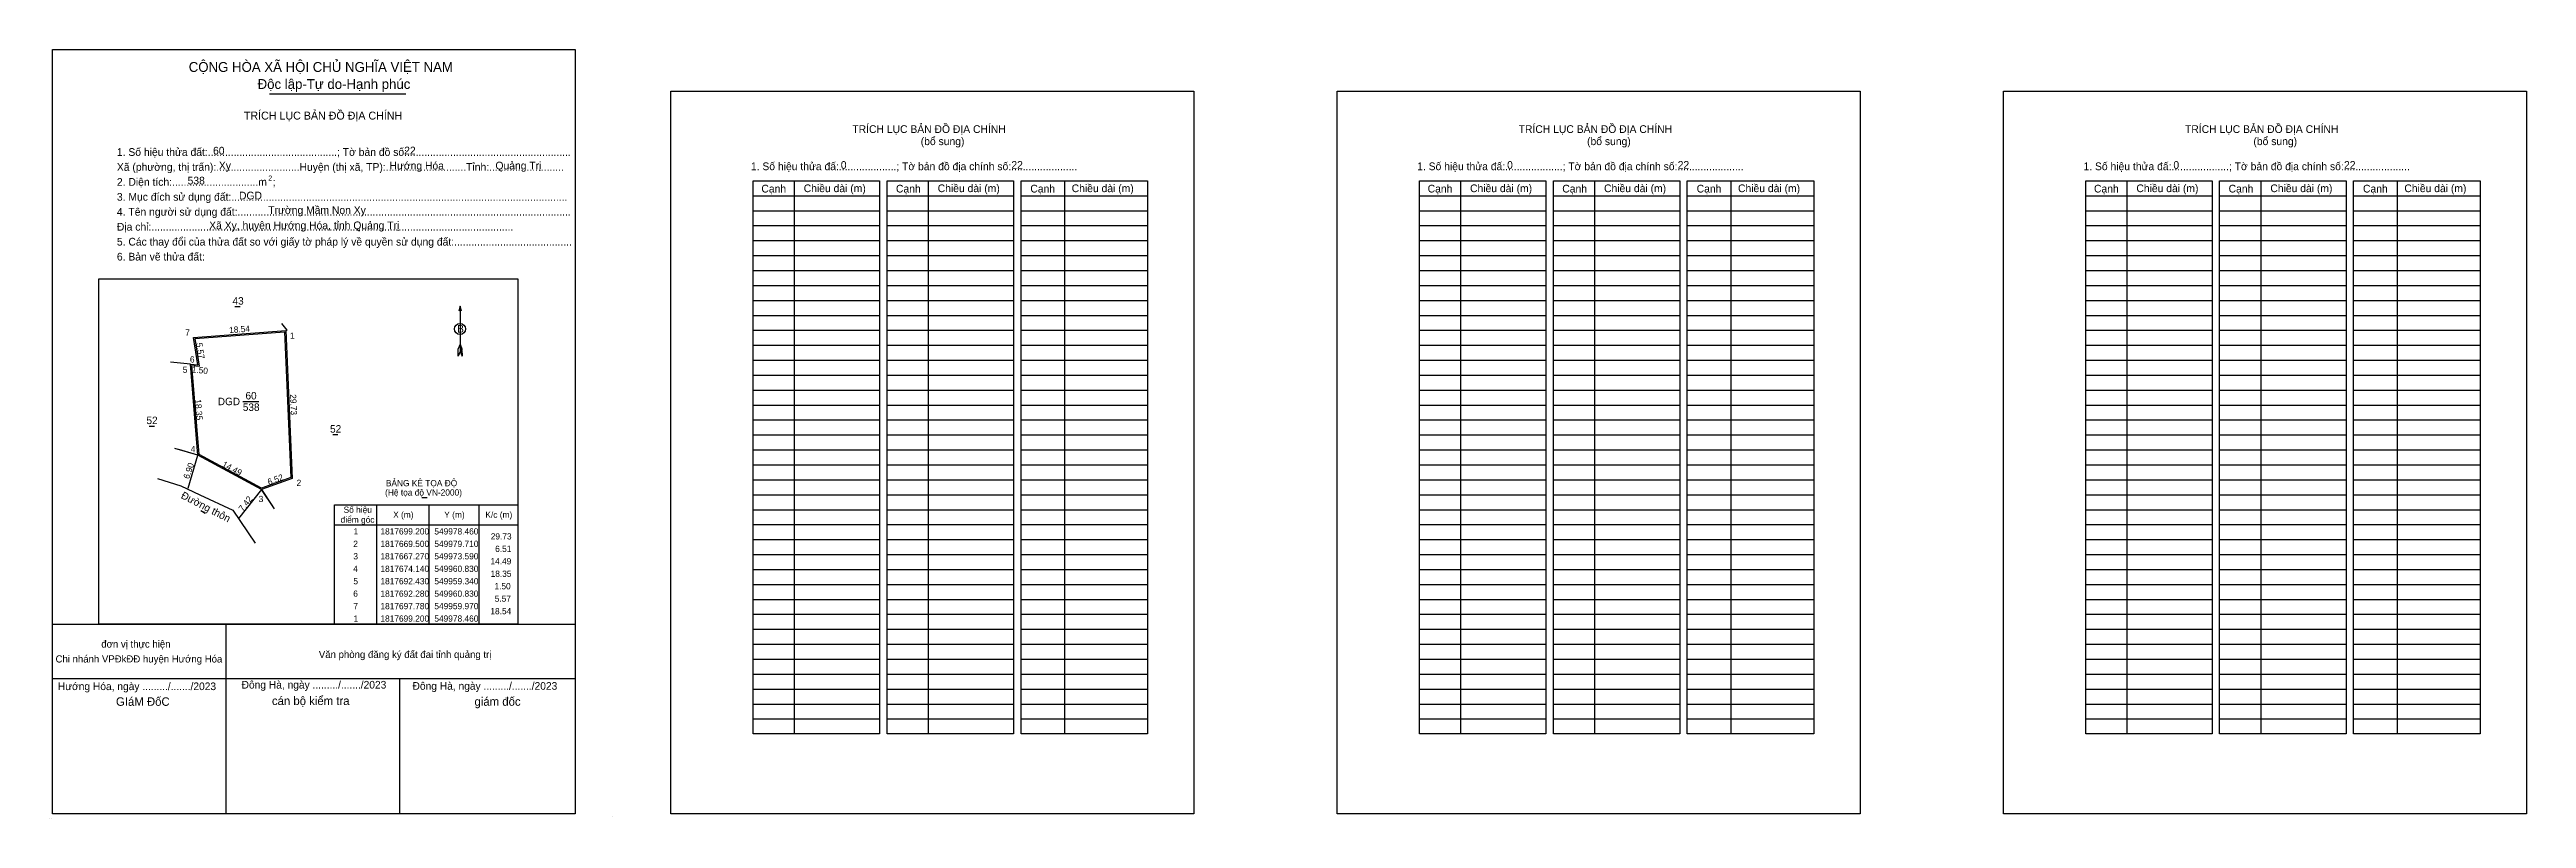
# Model space of a CAD drawing. Extents: x 549931 to 550428, y 1817602 to 1817757.
import ezdxf

# ---------------------------------------------------------------- set-up
doc = ezdxf.new("R2010")
doc.units = 0
for name, color, linetype in [('Level 1', 7, 'Continuous'), ('Level 10', 7, 'Continuous'), ('Level 13', 7, 'Continuous'), ('Level 2', 7, 'Continuous'), ('Level 23', 7, 'Continuous'), ('Level 27', 7, 'Continuous'), ('Level 36', 7, 'Continuous'), ('Level 4', 7, 'Continuous'), ('Level 49', 7, 'Continuous'), ('Level 5', 7, 'Continuous'), ('Level 6', 7, 'Continuous'), ('Level 63', 7, 'Continuous'), ('Level 9', 7, 'Continuous')]:
    doc.layers.add(name, color=color, linetype=linetype)

msp = doc.modelspace()

# ---------------------------------------------------------------- linework, layer by layer
at = {"layer": 'Level 1'}
for p, q in [((549931.67, 1817756.61), (549931.67, 1817756.61)), ((550055.66, 1817748.24), (550055.66, 1817748.24)), ((550080.38, 1817730.26), (550080.38, 1817619.26)), ((550107.24, 1817730.26), (550107.24, 1817619.26)), ((550134.6, 1817730.26), (550134.6, 1817619.26)), ((550213.96, 1817730.26), (550213.96, 1817619.26)), ((550240.82, 1817730.26), (550240.82, 1817619.26)), ((550268.17, 1817730.26), (550268.17, 1817619.26)), ((550347.54, 1817730.26), (550347.54, 1817619.26)), ((550374.39, 1817730.26), (550374.39, 1817619.26)), ((550401.75, 1817730.26), (550401.75, 1817619.26)), ((550072.13, 1817727.26), (550097.48, 1817727.26)), ((550098.99, 1817727.26), (550124.34, 1817727.26)), ((550125.85, 1817727.26), (550151.2, 1817727.26)), ((550205.71, 1817727.26), (550231.06, 1817727.26)), ((550232.57, 1817727.26), (550257.92, 1817727.26)), ((550259.42, 1817727.26), (550284.77, 1817727.26)), ((550339.29, 1817727.26), (550364.64, 1817727.26)), ((550366.14, 1817727.26), (550391.49, 1817727.26)), ((550393, 1817727.26), (550418.35, 1817727.26)), ((550072.13, 1817724.26), (550097.48, 1817724.26)), ((550072.13, 1817721.26), (550097.48, 1817721.26)), ((550098.99, 1817724.26), (550124.34, 1817724.26)), ((550098.99, 1817721.26), (550124.34, 1817721.26)), ((550125.85, 1817724.26), (550151.2, 1817724.26)), ((550125.85, 1817721.26), (550151.2, 1817721.26)), ((550205.71, 1817724.26), (550231.06, 1817724.26)), ((550205.71, 1817721.26), (550231.06, 1817721.26)), ((550232.57, 1817724.26), (550257.92, 1817724.26)), ((550232.57, 1817721.26), (550257.92, 1817721.26)), ((550259.42, 1817724.26), (550284.77, 1817724.26)), ((550259.42, 1817721.26), (550284.77, 1817721.26)), ((550339.29, 1817724.26), (550364.64, 1817724.26)), ((550339.29, 1817721.26), (550364.64, 1817721.26)), ((550366.14, 1817724.26), (550391.49, 1817724.26)), ((550366.14, 1817721.26), (550391.49, 1817721.26)), ((550393, 1817724.26), (550418.35, 1817724.26)), ((550393, 1817721.26), (550418.35, 1817721.26)), ((550072.13, 1817718.26), (550097.48, 1817718.26)), ((550072.13, 1817715.26), (550097.48, 1817715.26)), ((550098.99, 1817718.26), (550124.34, 1817718.26)), ((550098.99, 1817715.26), (550124.34, 1817715.26)), ((550125.85, 1817718.26), (550151.2, 1817718.26)), ((550125.85, 1817715.26), (550151.2, 1817715.26)), ((550205.71, 1817718.26), (550231.06, 1817718.26)), ((550205.71, 1817715.26), (550231.06, 1817715.26)), ((550232.57, 1817718.26), (550257.92, 1817718.26)), ((550232.57, 1817715.26), (550257.92, 1817715.26)), ((550259.42, 1817718.26), (550284.77, 1817718.26)), ((550259.42, 1817715.26), (550284.77, 1817715.26)), ((550339.29, 1817718.26), (550364.64, 1817718.26)), ((550339.29, 1817715.26), (550364.64, 1817715.26)), ((550366.14, 1817718.26), (550391.49, 1817718.26)), ((550366.14, 1817715.26), (550391.49, 1817715.26)), ((550393, 1817718.26), (550418.35, 1817718.26)), ((550393, 1817715.26), (550418.35, 1817715.26)), ((549940.95, 1817710.6), (549940.95, 1817710.6)), ((549940.95, 1817710.6), (550024.95, 1817710.6)), ((549940.95, 1817641.25), (549940.95, 1817710.6)), ((550024.95, 1817710.6), (550024.95, 1817641.25)), ((550072.13, 1817712.26), (550097.48, 1817712.26)), ((550098.99, 1817712.26), (550124.34, 1817712.26)), ((550125.85, 1817712.26), (550151.2, 1817712.26)), ((550205.71, 1817712.26), (550231.06, 1817712.26)), ((550232.57, 1817712.26), (550257.92, 1817712.26)), ((550259.42, 1817712.26), (550284.77, 1817712.26)), ((550339.29, 1817712.26), (550364.64, 1817712.26)), ((550366.14, 1817712.26), (550391.49, 1817712.26)), ((550393, 1817712.26), (550418.35, 1817712.26)), ((550072.13, 1817709.26), (550097.48, 1817709.26)), ((550072.13, 1817706.26), (550097.48, 1817706.26)), ((550098.99, 1817709.26), (550124.34, 1817709.26)), ((550098.99, 1817706.26), (550124.34, 1817706.26)), ((550125.85, 1817709.26), (550151.2, 1817709.26)), ((550125.85, 1817706.26), (550151.2, 1817706.26)), ((550205.71, 1817709.26), (550231.06, 1817709.26)), ((550205.71, 1817706.26), (550231.06, 1817706.26)), ((550232.57, 1817709.26), (550257.92, 1817709.26)), ((550232.57, 1817706.26), (550257.92, 1817706.26)), ((550259.42, 1817709.26), (550284.77, 1817709.26)), ((550259.42, 1817706.26), (550284.77, 1817706.26)), ((550339.29, 1817709.26), (550364.64, 1817709.26)), ((550339.29, 1817706.26), (550364.64, 1817706.26)), ((550366.14, 1817709.26), (550391.49, 1817709.26)), ((550366.14, 1817706.26), (550391.49, 1817706.26)), ((550393, 1817709.26), (550418.35, 1817709.26)), ((550393, 1817706.26), (550418.35, 1817706.26)), ((550013.39, 1817705.07), (550013.39, 1817695.99)), ((550072.13, 1817703.26), (550097.48, 1817703.26)), ((550072.13, 1817700.26), (550097.48, 1817700.26)), ((550098.99, 1817703.26), (550124.34, 1817703.26)), ((550098.99, 1817700.26), (550124.34, 1817700.26)), ((550125.85, 1817703.26), (550151.2, 1817703.26)), ((550125.85, 1817700.26), (550151.2, 1817700.26)), ((550205.71, 1817703.26), (550231.06, 1817703.26)), ((550205.71, 1817700.26), (550231.06, 1817700.26)), ((550232.57, 1817703.26), (550257.92, 1817703.26)), ((550232.57, 1817700.26), (550257.92, 1817700.26)), ((550259.42, 1817703.26), (550284.77, 1817703.26)), ((550259.42, 1817700.26), (550284.77, 1817700.26)), ((550339.29, 1817703.26), (550364.64, 1817703.26)), ((550339.29, 1817700.26), (550364.64, 1817700.26)), ((550366.14, 1817703.26), (550391.49, 1817703.26)), ((550366.14, 1817700.26), (550391.49, 1817700.26)), ((550393, 1817703.26), (550418.35, 1817703.26)), ((550393, 1817700.26), (550418.35, 1817700.26)), ((550012.99, 1817695.07), (550013.01, 1817696.57)), ((550013.39, 1817695.99), (550012.99, 1817695.07)), ((550013.39, 1817697.49), (550013.01, 1817696.57)), ((550013.39, 1817697.49), (550013.78, 1817696.57)), ((550013.39, 1817697.36), (550013.78, 1817696.43)), ((550013.39, 1817697.23), (550013.78, 1817696.3)), ((550013.39, 1817697.1), (550013.78, 1817696.17)), ((550013.39, 1817696.97), (550013.78, 1817696.03)), ((550013.39, 1817696.84), (550013.78, 1817695.9)), ((550013.39, 1817696.71), (550013.78, 1817695.76)), ((550013.39, 1817696.58), (550013.79, 1817695.63)), ((550013.39, 1817696.45), (550013.79, 1817695.49)), ((550013.39, 1817696.32), (550013.79, 1817695.36)), ((550013.39, 1817696.19), (550013.79, 1817695.23)), ((550013.39, 1817695.99), (550013.79, 1817695.07)), ((550013.79, 1817695.07), (550013.78, 1817696.57)), ((550072.13, 1817697.26), (550097.48, 1817697.26)), ((550098.99, 1817697.26), (550124.34, 1817697.26)), ((550125.85, 1817697.26), (550151.2, 1817697.26)), ((550205.71, 1817697.26), (550231.06, 1817697.26)), ((550232.57, 1817697.26), (550257.92, 1817697.26)), ((550259.42, 1817697.26), (550284.77, 1817697.26)), ((550339.29, 1817697.26), (550364.64, 1817697.26)), ((550366.14, 1817697.26), (550391.49, 1817697.26)), ((550393, 1817697.26), (550418.35, 1817697.26)), ((550072.13, 1817694.26), (550097.48, 1817694.26)), ((550072.13, 1817691.26), (550097.48, 1817691.26)), ((550098.99, 1817694.26), (550124.34, 1817694.26)), ((550098.99, 1817691.26), (550124.34, 1817691.26)), ((550125.85, 1817694.26), (550151.2, 1817694.26)), ((550125.85, 1817691.26), (550151.2, 1817691.26)), ((550205.71, 1817694.26), (550231.06, 1817694.26)), ((550205.71, 1817691.26), (550231.06, 1817691.26)), ((550232.57, 1817694.26), (550257.92, 1817694.26)), ((550232.57, 1817691.26), (550257.92, 1817691.26)), ((550259.42, 1817694.26), (550284.77, 1817694.26)), ((550259.42, 1817691.26), (550284.77, 1817691.26)), ((550339.29, 1817694.26), (550364.64, 1817694.26)), ((550339.29, 1817691.26), (550364.64, 1817691.26)), ((550366.14, 1817694.26), (550391.49, 1817694.26)), ((550366.14, 1817691.26), (550391.49, 1817691.26)), ((550393, 1817694.26), (550418.35, 1817694.26)), ((550393, 1817691.26), (550418.35, 1817691.26)), ((550072.13, 1817688.26), (550097.48, 1817688.26)), ((550098.99, 1817688.26), (550124.34, 1817688.26)), ((550125.85, 1817688.26), (550151.2, 1817688.26)), ((550205.71, 1817688.26), (550231.06, 1817688.26)), ((550232.57, 1817688.26), (550257.92, 1817688.26)), ((550259.42, 1817688.26), (550284.77, 1817688.26)), ((550339.29, 1817688.26), (550364.64, 1817688.26)), ((550366.14, 1817688.26), (550391.49, 1817688.26)), ((550393, 1817688.26), (550418.35, 1817688.26)), ((550072.13, 1817685.26), (550097.48, 1817685.26)), ((550072.13, 1817682.26), (550097.48, 1817682.26)), ((550098.99, 1817685.26), (550124.34, 1817685.26)), ((550098.99, 1817682.26), (550124.34, 1817682.26)), ((550125.85, 1817685.26), (550151.2, 1817685.26)), ((550125.85, 1817682.26), (550151.2, 1817682.26)), ((550205.71, 1817685.26), (550231.06, 1817685.26)), ((550205.71, 1817682.26), (550231.06, 1817682.26)), ((550232.57, 1817685.26), (550257.92, 1817685.26)), ((550232.57, 1817682.26), (550257.92, 1817682.26)), ((550259.42, 1817685.26), (550284.77, 1817685.26)), ((550259.42, 1817682.26), (550284.77, 1817682.26)), ((550339.29, 1817685.26), (550364.64, 1817685.26)), ((550339.29, 1817682.26), (550364.64, 1817682.26)), ((550366.14, 1817685.26), (550391.49, 1817685.26)), ((550366.14, 1817682.26), (550391.49, 1817682.26)), ((550393, 1817685.26), (550418.35, 1817685.26)), ((550393, 1817682.26), (550418.35, 1817682.26)), ((550072.13, 1817679.26), (550097.48, 1817679.26)), ((550072.13, 1817676.26), (550097.48, 1817676.26)), ((550098.99, 1817679.26), (550124.34, 1817679.26)), ((550098.99, 1817676.26), (550124.34, 1817676.26)), ((550125.85, 1817679.26), (550151.2, 1817679.26)), ((550125.85, 1817676.26), (550151.2, 1817676.26)), ((550205.71, 1817679.26), (550231.06, 1817679.26)), ((550205.71, 1817676.26), (550231.06, 1817676.26)), ((550232.57, 1817679.26), (550257.92, 1817679.26)), ((550232.57, 1817676.26), (550257.92, 1817676.26)), ((550259.42, 1817679.26), (550284.77, 1817679.26)), ((550259.42, 1817676.26), (550284.77, 1817676.26)), ((550339.29, 1817679.26), (550364.64, 1817679.26)), ((550339.29, 1817676.26), (550364.64, 1817676.26)), ((550366.14, 1817679.26), (550391.49, 1817679.26)), ((550366.14, 1817676.26), (550391.49, 1817676.26)), ((550393, 1817679.26), (550418.35, 1817679.26)), ((550393, 1817676.26), (550418.35, 1817676.26)), ((550072.13, 1817673.26), (550097.48, 1817673.26)), ((550098.99, 1817673.26), (550124.34, 1817673.26)), ((550125.85, 1817673.26), (550151.2, 1817673.26)), ((550205.71, 1817673.26), (550231.06, 1817673.26)), ((550232.57, 1817673.26), (550257.92, 1817673.26)), ((550259.42, 1817673.26), (550284.77, 1817673.26)), ((550339.29, 1817673.26), (550364.64, 1817673.26)), ((550366.14, 1817673.26), (550391.49, 1817673.26)), ((550393, 1817673.26), (550418.35, 1817673.26)), ((550072.13, 1817670.26), (550097.48, 1817670.26)), ((550072.13, 1817667.26), (550097.48, 1817667.26)), ((550098.99, 1817670.26), (550124.34, 1817670.26)), ((550098.99, 1817667.26), (550124.34, 1817667.26)), ((550125.85, 1817670.26), (550151.2, 1817670.26)), ((550125.85, 1817667.26), (550151.2, 1817667.26)), ((550205.71, 1817670.26), (550231.06, 1817670.26)), ((550205.71, 1817667.26), (550231.06, 1817667.26)), ((550232.57, 1817670.26), (550257.92, 1817670.26)), ((550232.57, 1817667.26), (550257.92, 1817667.26)), ((550259.42, 1817670.26), (550284.77, 1817670.26)), ((550259.42, 1817667.26), (550284.77, 1817667.26)), ((550339.29, 1817670.26), (550364.64, 1817670.26)), ((550339.29, 1817667.26), (550364.64, 1817667.26)), ((550366.14, 1817670.26), (550391.49, 1817670.26)), ((550366.14, 1817667.26), (550391.49, 1817667.26)), ((550393, 1817670.26), (550418.35, 1817670.26)), ((550393, 1817667.26), (550418.35, 1817667.26)), ((550072.13, 1817664.26), (550097.48, 1817664.26)), ((550072.13, 1817661.26), (550097.48, 1817661.26)), ((550098.99, 1817664.26), (550124.34, 1817664.26)), ((550098.99, 1817661.26), (550124.34, 1817661.26)), ((550125.85, 1817664.26), (550151.2, 1817664.26)), ((550125.85, 1817661.26), (550151.2, 1817661.26)), ((550205.71, 1817664.26), (550231.06, 1817664.26)), ((550205.71, 1817661.26), (550231.06, 1817661.26)), ((550232.57, 1817664.26), (550257.92, 1817664.26)), ((550232.57, 1817661.26), (550257.92, 1817661.26)), ((550259.42, 1817664.26), (550284.77, 1817664.26)), ((550259.42, 1817661.26), (550284.77, 1817661.26)), ((550339.29, 1817664.26), (550364.64, 1817664.26)), ((550339.29, 1817661.26), (550364.64, 1817661.26)), ((550366.14, 1817664.26), (550391.49, 1817664.26)), ((550366.14, 1817661.26), (550391.49, 1817661.26)), ((550393, 1817664.26), (550418.35, 1817664.26)), ((550393, 1817661.26), (550418.35, 1817661.26)), ((550072.13, 1817658.26), (550097.48, 1817658.26)), ((550098.99, 1817658.26), (550124.34, 1817658.26)), ((550125.85, 1817658.26), (550151.2, 1817658.26)), ((550205.71, 1817658.26), (550231.06, 1817658.26)), ((550232.57, 1817658.26), (550257.92, 1817658.26)), ((550259.42, 1817658.26), (550284.77, 1817658.26)), ((550339.29, 1817658.26), (550364.64, 1817658.26)), ((550366.14, 1817658.26), (550391.49, 1817658.26)), ((550393, 1817658.26), (550418.35, 1817658.26)), ((550072.13, 1817655.26), (550097.48, 1817655.26)), ((550072.13, 1817652.26), (550097.48, 1817652.26)), ((550098.99, 1817655.26), (550124.34, 1817655.26)), ((550098.99, 1817652.26), (550124.34, 1817652.26)), ((550125.85, 1817655.26), (550151.2, 1817655.26)), ((550125.85, 1817652.26), (550151.2, 1817652.26)), ((550205.71, 1817655.26), (550231.06, 1817655.26)), ((550205.71, 1817652.26), (550231.06, 1817652.26)), ((550232.57, 1817655.26), (550257.92, 1817655.26)), ((550232.57, 1817652.26), (550257.92, 1817652.26)), ((550259.42, 1817655.26), (550284.77, 1817655.26)), ((550259.42, 1817652.26), (550284.77, 1817652.26)), ((550339.29, 1817655.26), (550364.64, 1817655.26)), ((550339.29, 1817652.26), (550364.64, 1817652.26)), ((550366.14, 1817655.26), (550391.49, 1817655.26)), ((550366.14, 1817652.26), (550391.49, 1817652.26)), ((550393, 1817655.26), (550418.35, 1817655.26)), ((550393, 1817652.26), (550418.35, 1817652.26)), ((550072.13, 1817649.26), (550097.48, 1817649.26)), ((550072.13, 1817646.26), (550097.48, 1817646.26)), ((550098.99, 1817649.26), (550124.34, 1817649.26)), ((550098.99, 1817646.26), (550124.34, 1817646.26)), ((550125.85, 1817649.26), (550151.2, 1817649.26)), ((550125.85, 1817646.26), (550151.2, 1817646.26)), ((550205.71, 1817649.26), (550231.06, 1817649.26)), ((550205.71, 1817646.26), (550231.06, 1817646.26)), ((550232.57, 1817649.26), (550257.92, 1817649.26)), ((550232.57, 1817646.26), (550257.92, 1817646.26)), ((550259.42, 1817649.26), (550284.77, 1817649.26)), ((550259.42, 1817646.26), (550284.77, 1817646.26)), ((550339.29, 1817649.26), (550364.64, 1817649.26)), ((550339.29, 1817646.26), (550364.64, 1817646.26)), ((550366.14, 1817649.26), (550391.49, 1817649.26)), ((550366.14, 1817646.26), (550391.49, 1817646.26)), ((550393, 1817649.26), (550418.35, 1817649.26)), ((550393, 1817646.26), (550418.35, 1817646.26)), ((550024.95, 1817641.25), (549940.95, 1817641.25)), ((550072.13, 1817643.26), (550097.48, 1817643.26)), ((550098.99, 1817643.26), (550124.34, 1817643.26)), ((550125.85, 1817643.26), (550151.2, 1817643.26)), ((550205.71, 1817643.26), (550231.06, 1817643.26)), ((550232.57, 1817643.26), (550257.92, 1817643.26)), ((550259.42, 1817643.26), (550284.77, 1817643.26)), ((550339.29, 1817643.26), (550364.64, 1817643.26)), ((550366.14, 1817643.26), (550391.49, 1817643.26)), ((550393, 1817643.26), (550418.35, 1817643.26)), ((550072.13, 1817640.26), (550097.48, 1817640.26)), ((550072.13, 1817637.26), (550097.48, 1817637.26)), ((550098.99, 1817640.26), (550124.34, 1817640.26)), ((550098.99, 1817637.26), (550124.34, 1817637.26)), ((550125.85, 1817640.26), (550151.2, 1817640.26)), ((550125.85, 1817637.26), (550151.2, 1817637.26)), ((550205.71, 1817640.26), (550231.06, 1817640.26)), ((550205.71, 1817637.26), (550231.06, 1817637.26)), ((550232.57, 1817640.26), (550257.92, 1817640.26)), ((550232.57, 1817637.26), (550257.92, 1817637.26)), ((550259.42, 1817640.26), (550284.77, 1817640.26)), ((550259.42, 1817637.26), (550284.77, 1817637.26)), ((550339.29, 1817640.26), (550364.64, 1817640.26)), ((550339.29, 1817637.26), (550364.64, 1817637.26)), ((550366.14, 1817640.26), (550391.49, 1817640.26)), ((550366.14, 1817637.26), (550391.49, 1817637.26)), ((550393, 1817640.26), (550418.35, 1817640.26)), ((550393, 1817637.26), (550418.35, 1817637.26)), ((550072.13, 1817634.26), (550097.48, 1817634.26)), ((550072.13, 1817631.26), (550097.48, 1817631.26)), ((550098.99, 1817634.26), (550124.34, 1817634.26)), ((550098.99, 1817631.26), (550124.34, 1817631.26)), ((550125.85, 1817634.26), (550151.2, 1817634.26)), ((550125.85, 1817631.26), (550151.2, 1817631.26)), ((550205.71, 1817634.26), (550231.06, 1817634.26)), ((550205.71, 1817631.26), (550231.06, 1817631.26)), ((550232.57, 1817634.26), (550257.92, 1817634.26)), ((550232.57, 1817631.26), (550257.92, 1817631.26)), ((550259.42, 1817634.26), (550284.77, 1817634.26)), ((550259.42, 1817631.26), (550284.77, 1817631.26)), ((550339.29, 1817634.26), (550364.64, 1817634.26)), ((550339.29, 1817631.26), (550364.64, 1817631.26)), ((550366.14, 1817634.26), (550391.49, 1817634.26)), ((550366.14, 1817631.26), (550391.49, 1817631.26)), ((550393, 1817634.26), (550418.35, 1817634.26)), ((550393, 1817631.26), (550418.35, 1817631.26)), ((550072.13, 1817628.26), (550097.48, 1817628.26)), ((550098.99, 1817628.26), (550124.34, 1817628.26)), ((550125.85, 1817628.26), (550151.2, 1817628.26)), ((550205.71, 1817628.26), (550231.06, 1817628.26)), ((550232.57, 1817628.26), (550257.92, 1817628.26)), ((550259.42, 1817628.26), (550284.77, 1817628.26)), ((550339.29, 1817628.26), (550364.64, 1817628.26)), ((550366.14, 1817628.26), (550391.49, 1817628.26)), ((550393, 1817628.26), (550418.35, 1817628.26)), ((550072.13, 1817625.26), (550097.48, 1817625.26)), ((550072.13, 1817622.26), (550097.48, 1817622.26)), ((550098.99, 1817625.26), (550124.34, 1817625.26)), ((550098.99, 1817622.26), (550124.34, 1817622.26)), ((550125.85, 1817625.26), (550151.2, 1817625.26)), ((550125.85, 1817622.26), (550151.2, 1817622.26)), ((550205.71, 1817625.26), (550231.06, 1817625.26)), ((550205.71, 1817622.26), (550231.06, 1817622.26)), ((550232.57, 1817625.26), (550257.92, 1817625.26)), ((550232.57, 1817622.26), (550257.92, 1817622.26)), ((550259.42, 1817625.26), (550284.77, 1817625.26)), ((550259.42, 1817622.26), (550284.77, 1817622.26)), ((550339.29, 1817625.26), (550364.64, 1817625.26)), ((550339.29, 1817622.26), (550364.64, 1817622.26)), ((550366.14, 1817625.26), (550391.49, 1817625.26)), ((550366.14, 1817622.26), (550391.49, 1817622.26)), ((550393, 1817625.26), (550418.35, 1817625.26)), ((550393, 1817622.26), (550418.35, 1817622.26)), ((550036.5, 1817603.24), (550036.5, 1817603.24)), ((550160.49, 1817603.24), (550160.49, 1817603.24))]:
    msp.add_line(p, q, dxfattribs=at)
for points in [[(550072.13, 1817730.26), (550097.48, 1817730.26), (550097.48, 1817619.26), (550072.13, 1817619.26)], [(550098.99, 1817730.26), (550124.34, 1817730.26), (550124.34, 1817619.26), (550098.99, 1817619.26)], [(550125.85, 1817730.26), (550151.2, 1817730.26), (550151.2, 1817619.26), (550125.85, 1817619.26)], [(550205.71, 1817730.26), (550231.06, 1817730.26), (550231.06, 1817619.26), (550205.71, 1817619.26)], [(550232.57, 1817730.26), (550257.92, 1817730.26), (550257.92, 1817619.26), (550232.57, 1817619.26)], [(550259.42, 1817730.26), (550284.77, 1817730.26), (550284.77, 1817619.26), (550259.42, 1817619.26)], [(550339.29, 1817730.26), (550364.64, 1817730.26), (550364.64, 1817619.26), (550339.29, 1817619.26)], [(550366.14, 1817730.26), (550391.49, 1817730.26), (550391.49, 1817619.26), (550366.14, 1817619.26)], [(550393, 1817730.26), (550418.35, 1817730.26), (550418.35, 1817619.26), (550393, 1817619.26)]]:
    msp.add_lwpolyline(points, close=True, dxfattribs=at)
msp.add_lwpolyline([(550013.65, 1817704.1), (550013.39, 1817705.07), (550013.13, 1817704.1)], dxfattribs=at)
msp.add_circle((550013.39, 1817700.53), 1.11, dxfattribs=at)
at = {"layer": 'Level 10'}
for p, q in [((549978.72, 1817700.26), (549977.68, 1817701.63)), ((549958.86, 1817668.56), (549960.83, 1817675.17)), ((549973.59, 1817668.3), (549968.99, 1817662.47))]:
    msp.add_line(p, q, dxfattribs=at)
for points in [[(549960.83, 1817675.17), (549959.34, 1817693.47), (549960.83, 1817693.32), (549959.97, 1817698.82), (549978.46, 1817700.24), (549979.71, 1817670.54), (549973.59, 1817668.3)], [(549961.07, 1817675.33), (549959.61, 1817693.19), (549961.13, 1817693.04), (549960.26, 1817698.59), (549978.22, 1817699.97), (549979.45, 1817670.71), (549973.61, 1817668.58)]]:
    msp.add_lwpolyline(points, close=True, dxfattribs=at)
at = {"layer": 'Level 13'}
msp.add_line((549975.17, 1817747.74), (550002.53, 1817747.74), dxfattribs=at)
at = {"layer": 'Level 2'}
for points in [[(549931.67, 1817756.61), (550036.5, 1817756.61), (550036.5, 1817603.24), (549931.67, 1817603.24)], [(550055.66, 1817748.24), (550160.49, 1817748.24), (550160.49, 1817603.24), (550055.66, 1817603.24)], [(550189.24, 1817748.24), (550294.07, 1817748.24), (550294.07, 1817603.24), (550189.24, 1817603.24)], [(550322.82, 1817748.24), (550427.65, 1817748.24), (550427.65, 1817603.24), (550322.82, 1817603.24)]]:
    msp.add_lwpolyline(points, close=True, dxfattribs=at)
msp.add_lwpolyline([(550036.5, 1817641.25), (550036.5, 1817603.24), (549931.67, 1817603.24), (549931.67, 1817641.25)], dxfattribs=at)
at = {"layer": 'Level 23'}
for p, q in [((549960.83, 1817675.17), (549956.2, 1817676.55)), ((549976.18, 1817664.46), (549973.59, 1817668.3))]:
    msp.add_line(p, q, dxfattribs=at)
at = {"layer": 'Level 27'}
for p, q in [((549978.46, 1817700.24), (549978.72, 1817700.26)), ((549959.34, 1817693.47), (549955.36, 1817693.86)), ((549960.83, 1817675.17), (549957, 1817676.31)), ((549973.59, 1817668.3), (549975.82, 1817664.99))]:
    msp.add_line(p, q, dxfattribs=at)
at = {"layer": 'Level 4'}
for p, q in [((549952.76, 1817670.54), (549957.43, 1817669.02)), ((549957.43, 1817669.02), (549961.21, 1817667.26)), ((549961.21, 1817667.26), (549967.85, 1817664.15)), ((549967.85, 1817664.15), (549972.32, 1817657.56))]:
    msp.add_line(p, q, dxfattribs=at)
at = {"layer": 'Level 5'}
for p, q in [((549966.49, 1817603.24), (549966.49, 1817641.25)), ((549931.67, 1817603.24), (549931.67, 1817636.23)), ((549931.67, 1817630.37), (550036.5, 1817630.37)), ((549931.67, 1817603.24), (549931.67, 1817630.37)), ((550001.31, 1817603.24), (550001.31, 1817630.37)), ((549931.1, 1817602.36), (549931.1, 1817602.36)), ((549931.1, 1817602.36), (549931.1, 1817602.36)), ((549931.1, 1817602.36), (549931.1, 1817602.36)), ((549931.58, 1817602.28), (549931.58, 1817602.28)), ((549931.58, 1817602.28), (549931.58, 1817602.28)), ((549931.58, 1817602.28), (549931.58, 1817602.28)), ((550036.5, 1817603.24), (549931.67, 1817603.24))]:
    msp.add_line(p, q, dxfattribs=at)
at = {"layer": 'Level 6'}
for p, q in [((549931.67, 1817641.25), (550036.5, 1817641.25)), ((550043.96, 1817602.66), (550043.96, 1817602.66)), ((550043.96, 1817602.66), (550043.96, 1817602.66)), ((550043.96, 1817602.66), (550043.96, 1817602.66)), ((550043.96, 1817602.66), (550043.96, 1817602.66)), ((550043.96, 1817602.66), (550043.96, 1817602.66)), ((550043.96, 1817602.66), (550043.96, 1817602.66))]:
    msp.add_line(p, q, dxfattribs=at)
at = {"layer": 'Level 63'}
for p, q in [((549988.25, 1817661.25), (550024.95, 1817661.25)), ((549996.65, 1817665.25), (549996.65, 1817641.25)), ((550007.15, 1817665.25), (550007.15, 1817641.25)), ((550017.15, 1817665.25), (550017.15, 1817641.25))]:
    msp.add_line(p, q, dxfattribs=at)
msp.add_lwpolyline([(549988.25, 1817665.25), (550024.95, 1817665.25), (550024.95, 1817641.25), (549988.25, 1817641.25)], close=True, dxfattribs=at)
at = {"layer": 'Level 9'}
for p, q in [((549968.27, 1817705.01), (549969.31, 1817705.01)), ((549969.85, 1817685.98), (549973.05, 1817685.98)), ((549951.08, 1817681.03), (549952.11, 1817681.03)), ((549987.87, 1817679.32), (549988.91, 1817679.32)), ((550005.73, 1817666.69), (550006.77, 1817666.69)), ((549961.4, 1817664.07), (549962.32, 1817663.59))]:
    msp.add_line(p, q, dxfattribs=at)

# ---------------------------------------------------------------- texts
at = {"layer": 'Level 1'}
for s, height, p in [('TRÍCH LỤC BẢN ĐỒ ĐỊA CHÍNH', 1.6001, (549970.06, 1817742.54)), ('TRÍCH LỤC BẢN ĐỒ ĐỊA CHÍNH', 1.55, (550092.04, 1817739.86)), ('TRÍCH LỤC BẢN ĐỒ ĐỊA CHÍNH', 1.55, (550225.62, 1817739.86)), ('TRÍCH LỤC BẢN ĐỒ ĐỊA CHÍNH', 1.55, (550359.2, 1817739.86)), ('1. Số hiệu thửa đất:.............................................; Tờ bản đồ số:.........................................................', 1.55, (549944.6, 1817735.26)), ('(bổ sung)', 1.55, (550105.75, 1817737.42)), ('(bổ sung)', 1.55, (550239.33, 1817737.42)), ('(bổ sung)', 1.55, (550372.91, 1817737.42)), ('Xã (phường, thị trấn):.............................Huyện (thị xã, TP):............................Tỉnh:..........................', 1.55, (549944.6, 1817732.26)), ('2. Diện tích:..............................m  ;', 1.55, (549944.6, 1817729.26)), ('2', 1, (549974.95, 1817730.31)), ('1. Số hiệu thửa đấ:....................; Tờ bản đồ địa chính số:.......................', 1.55, (550071.7, 1817732.39)), ('1. Số hiệu thửa đấ:....................; Tờ bản đồ địa chính số:.......................', 1.55, (550205.27, 1817732.39)), ('1. Số hiệu thửa đấ:....................; Tờ bản đồ địa chính số:.......................', 1.55, (550338.85, 1817732.39)), ('3. Mục đích sử dụng đất:.....................................................................................................................', 1.55, (549944.6, 1817726.26)), ('Cạnh', 1.55, (550073.8, 1817727.91)), ('Chiều dài (m)', 1.55, (550082.29, 1817727.98)), ('Cạnh', 1.55, (550100.78, 1817727.91)), ('Chiều dài (m)', 1.55, (550109.15, 1817727.98)), ('Cạnh', 1.55, (550127.72, 1817727.91)), ('Chiều dài (m)', 1.55, (550136.01, 1817727.98)), ('Cạnh', 1.55, (550207.37, 1817727.91)), ('Chiều dài (m)', 1.55, (550215.87, 1817727.98)), ('Cạnh', 1.55, (550234.36, 1817727.91)), ('Chiều dài (m)', 1.55, (550242.73, 1817727.98)), ('Cạnh', 1.55, (550261.3, 1817727.91)), ('Chiều dài (m)', 1.55, (550269.59, 1817727.98)), ('Cạnh', 1.55, (550340.95, 1817727.91)), ('Chiều dài (m)', 1.55, (550349.45, 1817727.98)), ('Cạnh', 1.55, (550367.94, 1817727.91)), ('Chiều dài (m)', 1.55, (550376.31, 1817727.98)), ('Cạnh', 1.55, (550394.88, 1817727.91)), ('Chiều dài (m)', 1.55, (550403.17, 1817727.98)), ('Địa chỉ:..............................................................................................................................', 1.55, (549944.6, 1817720.26)), ('4. Tên người sử dụng đất:....................................................................................................................', 1.55, (549944.6, 1817723.26)), ('5. Các thay đổi của thửa đất so với giấy tờ pháp lý về quyền sử dụng đất:.........................................', 1.55, (549944.6, 1817717.26)), ('6. Bản vẽ thửa đất:', 1.55, (549944.6, 1817714.26)), ('B', 1.5, (550012.84, 1817699.8))]:
    msp.add_text(s, height=height, dxfattribs=at).set_placement(p)
at = {"layer": 'Level 13'}
for s, height, p in [('CỘNG HÒA XÃ HỘI CHỦ NGHĨA VIỆT NAM', 1.98, (549959, 1817752.11)), ('Độc lập-Tự do-Hạnh phúc', 1.98, (549972.81, 1817748.69)), ('DGD', 1.5, (549964.83, 1817685.23)), ('538', 1.5, (549969.85, 1817684.08)), ('60', 1.5, (549970.38, 1817686.38))]:
    msp.add_text(s, height=height, dxfattribs=at).set_placement(p)
at = {"layer": 'Level 36'}
for s, height, p in [('43', 1.5, (549967.78, 1817705.41)), ('52', 1.5, (549950.53, 1817681.43)), ('52', 1.5, (549987.33, 1817679.72)), ('BẢNG KÊ TỌA ĐỘ', 1.25, (549998.52, 1817668.96)), ('(Hệ tọa độ VN-2000)', 1.25, (549998.36, 1817667.09))]:
    msp.add_text(s, height=height, dxfattribs=at).set_placement(p)
msp.add_text('Đường thôn', height=1.5, rotation=332.642, dxfattribs=at).set_placement((549957.3, 1817666.64))
at = {"layer": 'Level 49'}
for s, rotation, p in [('18.54', 4.3987, (549967.15, 1817699.67)), ('5.57', 278.8605, (549960.46, 1817697.67)), ('1.50', 354.3055, (549959.55, 1817691.8)), ('18.35', 274.6583, (549960.22, 1817686.35)), ('29.73', 272.4175, (549979.3, 1817687.4)), ('14.49', 331.693, (549965.56, 1817672.97)), ('6.52', 20.0452, (549975.06, 1817669.16))]:
    msp.add_text(s, height=1.25, rotation=rotation, dxfattribs=at).set_placement(p)
at = {"layer": 'Level 5'}
for s, height, p in [('Hướng Hóa, ngày ........./......./2023', 1.5307, (549932.76, 1817628.05)), ('GIáM ĐốC', 1.703, (549944.42, 1817624.9)), ('Đông Hà, ngày ........./......./2023', 1.5307, (549969.6, 1817628.36)), ('cán bộ kiểm tra', 1.7027, (549975.68, 1817625.05)), ('Đông Hà, ngày ........./......./2023', 1.5307, (550003.87, 1817628.12)), ('giám đốc', 1.703, (550016.29, 1817624.91))]:
    msp.add_text(s, height=height, dxfattribs=at).set_placement(p)
at = {"layer": 'Level 6'}
for s, height, p in [('60', 1.55, (549963.87, 1817735.53)), ('22', 1.55, (550002.19, 1817735.55)), ('538', 1.55, (549958.77, 1817729.53)), ('Xy', 1.55, (549965.05, 1817732.55)), ('Hướng Hóa', 1.55, (549999.24, 1817732.53)), ('Quảng Trị', 1.55, (550020.49, 1817732.54)), ('0', 1.55, (550089.72, 1817732.66)), ('22', 1.55, (550123.92, 1817732.67)), ('0', 1.55, (550223.3, 1817732.66)), ('22', 1.55, (550257.5, 1817732.67)), ('0', 1.55, (550356.87, 1817732.66)), ('22', 1.55, (550391.08, 1817732.67)), ('DGD', 1.55, (549969.08, 1817726.52)), ('Trường Mầm Non Xy', 1.55, (549974.94, 1817723.6)), ('Xã Xy, huyện Hướng Hóa, tỉnh Quảng Trị', 1.55, (549963.1, 1817720.54)), (' đơn vị thực hiện', 1.4377, (549940.94, 1817636.58)), ('Văn phòng đăng ký đất đai tỉnh quảng trị', 1.4408, (549985.08, 1817634.49)), ('Chi nhánh VPĐkĐĐ huyện Hướng Hóa', 1.4377, (549932.3, 1817633.59))]:
    msp.add_text(s, height=height, dxfattribs=at).set_placement(p)
at = {"layer": 'Level 63'}
for s, p in [('điểm góc', (549989.46, 1817661.63)), ('Số hiệu', (549990.05, 1817663.63)), (' 1', (549991.58, 1817659.28)), ('1817699.200', (549997.43, 1817659.28)), ('X (m)', (549999.98, 1817662.63)), ('549978.460', (550008.24, 1817659.28)), ('Y (m)', (550010.23, 1817662.63)), ('K/c (m)', (550018.48, 1817662.63)), (' 2', (549991.52, 1817656.78)), (' 3', (549991.54, 1817654.28)), ('1817669.500', (549997.43, 1817656.78)), ('1817667.270', (549997.43, 1817654.28)), ('549979.710', (550008.24, 1817656.78)), ('549973.590', (550008.24, 1817654.28)), ('29.73', (550019.54, 1817658.28)), ('6.51', (550020.43, 1817655.78)), (' 4', (549991.51, 1817651.78)), ('1817674.140', (549997.43, 1817651.78)), ('549960.830', (550008.24, 1817651.78)), ('14.49', (550019.49, 1817653.28)), ('18.35', (550019.52, 1817650.78)), (' 5', (549991.54, 1817649.28)), (' 6', (549991.52, 1817646.78)), ('1817692.430', (549997.43, 1817649.28)), ('1817692.280', (549997.43, 1817646.78)), ('549959.340', (550008.24, 1817649.28)), ('549960.830', (550008.24, 1817646.78)), ('5.57', (550020.34, 1817645.78)), ('1.50', (550020.29, 1817648.28)), (' 7', (549991.54, 1817644.28)), (' 1', (549991.58, 1817641.78)), ('1817697.780', (549997.43, 1817644.28)), ('1817699.200', (549997.43, 1817641.78)), ('549959.970', (550008.24, 1817644.28)), ('549978.460', (550008.24, 1817641.78)), ('18.54', (550019.47, 1817643.28))]:
    msp.add_text(s, height=1.25, dxfattribs=at).set_placement(p)
at = {"layer": 'Level 9'}
for s, p in [('7', (549958.3, 1817699.19)), ('1', (549979.3, 1817698.55)), ('5', (549957.8, 1817691.72)), ('6', (549959.24, 1817693.79)), ('4', (549959.39, 1817675.79)), ('3', (549973.02, 1817665.78)), ('2', (549980.62, 1817669.02))]:
    msp.add_text(s, height=1.25, dxfattribs=at).set_placement(p)
for s, rotation, p in [('6.90', 70.729, (549959.05, 1817670.32)), ('7.42', 51.9869, (549969.87, 1817663.8))]:
    msp.add_text(s, height=1.25, rotation=rotation, dxfattribs=at).set_placement(p)

doc.saveas('drawing.dxf')
